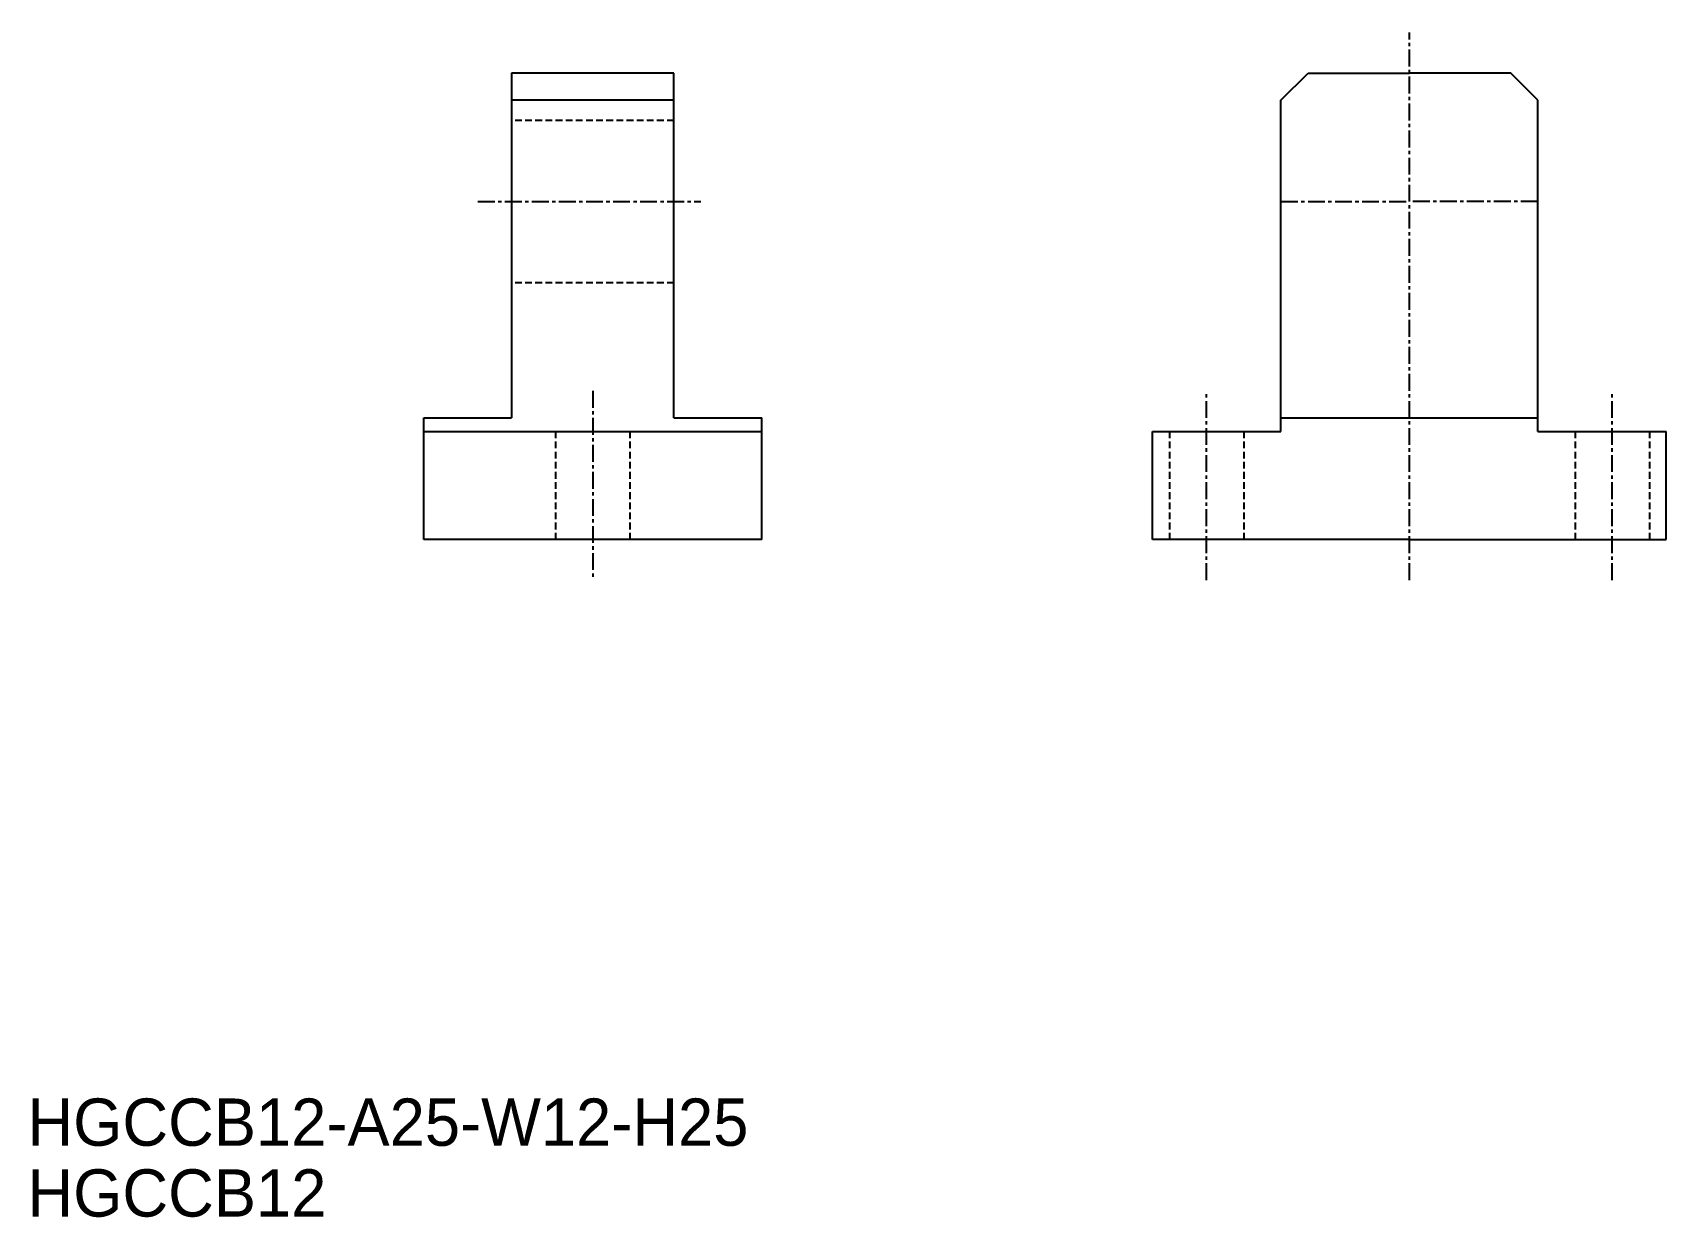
# Model space of a CAD drawing. Extents: x -5 to 116, y -16 to 72.
import ezdxf

# ---------------------------------------------------------------- set-up
doc = ezdxf.new("R2010")
doc.units = 0
doc.linetypes.add('CENTER', pattern=[2, 1.25, -0.25, 0.25, -0.25])
doc.linetypes.add('DASHED', pattern=[0.75, 0.5, -0.25])
doc.layers.get('0').update_dxf_attribs({"linetype": 'CONTINUOUS'})
doc.layers.add('CENTER', color=1, linetype='CENTER')

msp = doc.modelspace()

# ---------------------------------------------------------------- linework, layer by layer
at = {"color": 7, "linetype": 'CONTINUOUS'}
for p, q in [((30.82, 68.83), (30.82, 43.33)), ((42.82, 68.83), (30.82, 68.83)), ((42.82, 43.33), (42.82, 68.83)), ((87.72, 66.83), (89.72, 68.83)), ((89.72, 68.83), (97.22, 68.83)), ((104.72, 68.83), (97.22, 68.83)), ((106.72, 66.83), (104.72, 68.83)), ((42.82, 66.83), (30.82, 66.83)), ((87.72, 42.33), (87.72, 66.83)), ((106.72, 42.33), (106.72, 66.83)), ((24.32, 34.33), (24.32, 43.33)), ((24.32, 43.33), (30.82, 43.33)), ((24.32, 42.33), (49.32, 42.33)), ((42.82, 43.33), (49.32, 43.33)), ((49.32, 34.33), (49.32, 43.33)), ((78.22, 42.33), (87.72, 42.33)), ((78.22, 34.33), (78.22, 42.33)), ((87.72, 43.33), (106.72, 43.33)), ((106.72, 42.33), (116.22, 42.33)), ((116.22, 34.33), (116.22, 42.33)), ((49.32, 34.33), (24.32, 34.33)), ((97.22, 34.33), (78.22, 34.33)), ((97.22, 34.33), (116.22, 34.33))]:
    msp.add_line(p, q, dxfattribs=at)
at = {"color": 3, "linetype": 'DASHED'}
for p, q in [((42.82, 65.33), (30.82, 65.33)), ((42.82, 53.33), (30.82, 53.33)), ((34.07, 42.33), (34.07, 34.33)), ((39.57, 42.33), (39.57, 34.33)), ((79.47, 42.33), (79.47, 34.33)), ((84.97, 42.33), (84.97, 34.33)), ((109.47, 42.33), (109.47, 34.33)), ((114.97, 42.33), (114.97, 34.33))]:
    msp.add_line(p, q, dxfattribs=at)
at = {"layer": 'CENTER', "color": 1, "linetype": 'CENTER'}
for p, q in [((97.22, 31.33), (97.22, 71.83)), ((28.32, 59.33), (44.82, 59.33)), ((87.72, 59.33), (97.22, 59.33)), ((106.72, 59.33), (97.22, 59.33)), ((36.82, 45.33), (36.82, 31.33)), ((82.22, 31.33), (82.22, 45.33)), ((112.22, 31.33), (112.22, 45.33))]:
    msp.add_line(p, q, dxfattribs=at)

# ---------------------------------------------------------------- texts
at = {"color": 7, "linetype": 'CONTINUOUS'}
for s, p in [('HGCCB12-A25-W12-H25', (-4.99, -10.52)), ('HGCCB12', (-4.99, -15.76))]:
    msp.add_text(s, height=3.5, dxfattribs=at).set_placement(p)

doc.saveas('drawing.dxf')
